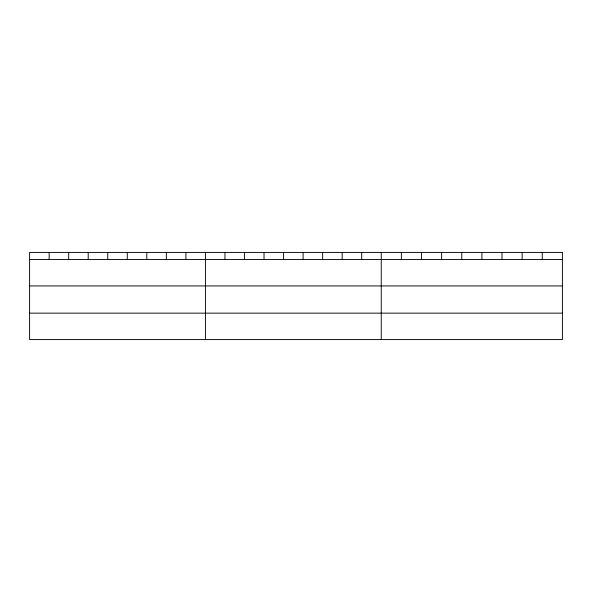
<?xml version="1.0" encoding="UTF-8"?>
<svg xmlns="http://www.w3.org/2000/svg" width="592" height="592" viewBox="0 0 592 592"><rect width="100%" height="100%" fill="white"/><g stroke="black" fill="none" stroke-linecap="round" stroke-linejoin="round"><path stroke-width="0.89" d="M29.6 259.503L562.4 259.503M29.6 285.929L562.4 285.929M29.6 313.153L562.4 313.153M542.272 252.421L542.272 259.503M522.144 252.421L522.144 259.503M502.016 252.421L502.016 259.503M481.888 252.421L481.888 259.503M461.76 252.421L461.76 259.503M441.632 252.421L441.632 259.503M421.504 252.421L421.504 259.503M401.376 252.421L401.376 259.503M381.248 252.421L381.248 339.579M361.712 252.421L361.712 259.503M342.176 252.421L342.176 259.503M322.64 252.421L322.64 259.503M303.104 252.421L303.104 259.503M283.568 252.421L283.568 259.503M264.032 252.421L264.032 259.503M244.496 252.421L244.496 259.503M224.96 252.421L224.96 259.503M205.424 252.421L205.424 339.579M185.888 252.421L185.888 259.503M166.352 252.421L166.352 259.503M146.816 252.421L146.816 259.503M127.28 252.421L127.28 259.503M107.744 252.421L107.744 259.503M88.208 252.421L88.208 259.503M68.672 252.421L68.672 259.503M49.136 252.421L49.136 259.503M562.4 252.421L29.6 252.421L29.6 339.579L562.4 339.579L562.4 252.421"/></g></svg>
